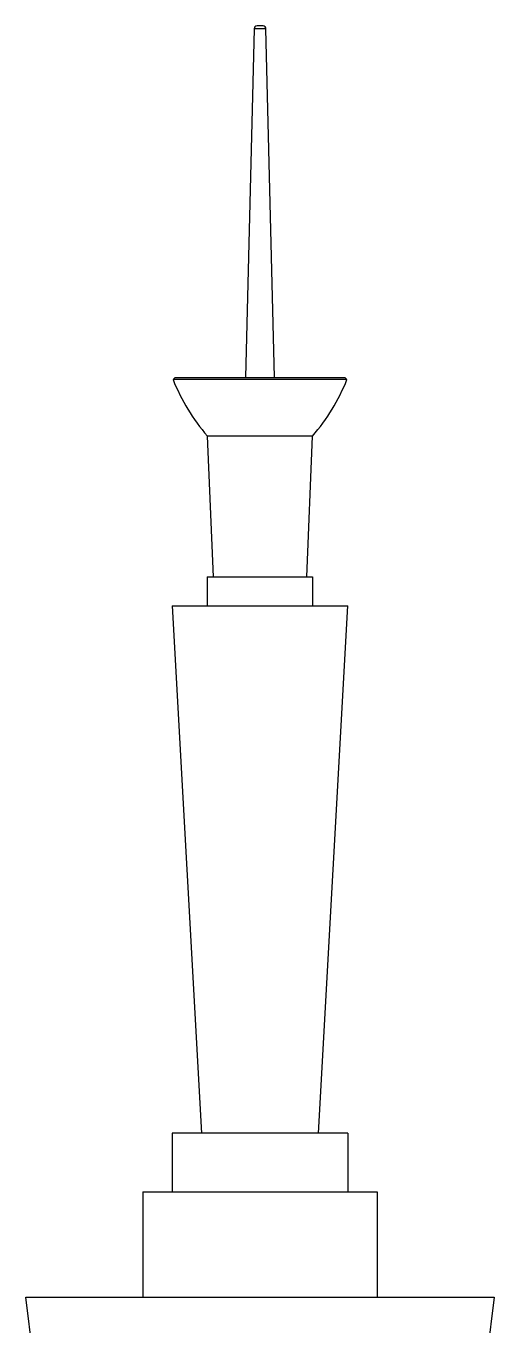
# Model space of a CAD drawing. Header units: millimetres. Extents: x 68 to 201, y 10 to 192.
# Drawn here: x 73.17 to 89.17, y 147.16 to 191.51 of the extents above; entities that cross this region are included whole.
import ezdxf

# ---------------------------------------------------------------- set-up
doc = ezdxf.new("R2010")
doc.units = ezdxf.units.MM

msp = doc.modelspace()

# ---------------------------------------------------------------- linework, layer by layer
at = {"color": 7, "linetype": 'Continuous', "lineweight": 25}
for p, q in [((80.968, 191.41), (80.67, 179.507)), ((81.273, 191.507), (81.068, 191.507)), ((81.67, 179.507), (81.373, 191.41)), ((78.27, 179.507), (78.198, 179.436)), ((84.142, 179.436), (78.198, 179.436)), ((78.27, 179.507), (84.07, 179.507)), ((84.142, 179.436), (84.07, 179.507)), ((79.37, 177.507), (79.57, 172.707)), ((82.97, 177.507), (79.37, 177.507)), ((82.77, 172.707), (82.97, 177.507)), ((79.37, 172.707), (79.37, 171.707)), ((79.37, 172.707), (82.97, 172.707)), ((82.97, 172.707), (82.97, 171.707)), ((78.17, 171.707), (79.17, 153.707)), ((78.17, 171.707), (84.17, 171.707)), ((83.17, 153.707), (84.17, 171.707)), ((84.17, 153.707), (78.17, 153.707)), ((78.17, 153.707), (78.17, 151.707)), ((84.17, 153.707), (84.17, 151.707)), ((77.17, 151.707), (77.17, 148.107)), ((77.17, 151.707), (85.17, 151.707)), ((85.17, 151.707), (85.17, 148.107)), ((74.92, 134.107), (73.17, 148.107)), ((73.17, 148.107), (89.17, 148.107)), ((89.17, 148.107), (87.42, 134.107))]:
    msp.add_line(p, q, dxfattribs=at)
at = {"color": 8, "linetype": 'Continuous', "lineweight": 25}
msp.add_line((81.373, 191.41), (80.968, 191.41), dxfattribs=at)
at = {"color": 7, "linetype": 'Continuous', "lineweight": 25}
for centre, radius, start, end in [((81.068, 191.407), 0.1, 90, 178.5679), ((81.273, 191.407), 0.1, 1.4321, 90), ((84.581, 181.994), 6.876, 201.8418, 220.728), ((77.759, 181.994), 6.876, 319.272, 338.1582)]:
    msp.add_arc(centre, radius, start, end, dxfattribs=at)

doc.saveas('drawing.dxf')
